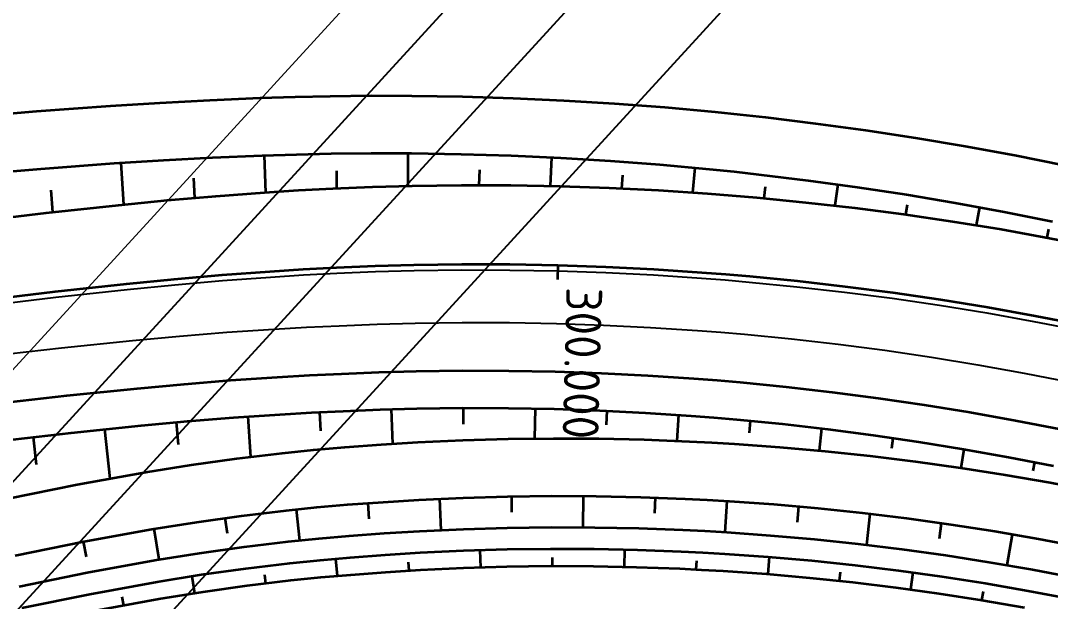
# Model space of a CAD drawing. Header units: metres. Extents: x 134219 to 139178, y 438661 to 444352.
# Drawn here: x 138514.3 to 138586, y 439096.6 to 439137 of the extents above; entities that cross this region are included whole.
import ezdxf

# ---------------------------------------------------------------- set-up
doc = ezdxf.new("R2010")
doc.units = ezdxf.units.M
doc.linetypes.add('13strp', pattern=[4, 1, -3])
for name, color, linetype, lineweight in [('Utd-ondergr-nw', 8, '13strp', 35), ('X-XX-AL-AANPIJLING-G', 7, 'Continuous', 18), ('X-XX-AL-AANPIJLING-S', 7, 'Continuous', 25)]:
    doc.layers.add(name, color=color, linetype=linetype, lineweight=lineweight)
doc.layers.add('Utd-weg-nw', color=8, linetype='Continuous')
doc.styles.add('alm a2ee v011$0$rtw_iso', font='NLCS-ISO.ttf')
doc.styles.add('ISO18', font='NLCS-ISO.ttf')
doc.dimstyles.new('UTD', dxfattribs={"dimtxt": 1.8, "dimasz": 1.8, "dimexe": 0, "dimexo": 0, "dimgap": 0.5, "dimtad": 1, "dimdec": 1, "dimzin": 1, "dimdsep": 46, "dimtxsty": 'ISO18', "dimcen": 2.5, "dimclrd": 256, "dimclre": 256, "dimclrt": 1, "dimadec": 0, "dimazin": 0, "dimtfac": 1, "dimtdec": 1, "dimtmove": 0, "dimatfit": 3, "dimfxl": 0, "dimlwd": -1, "dimlwe": -1, "dimarcsym": 0})

msp = doc.modelspace()

# ---------------------------------------------------------------- linework, layer by layer
at = {"layer": 'Utd-ondergr-nw', "color": 7, "linetype": 'Continuous'}
msp.add_line((138551.736, 439119.967), (138551.71, 439118.967), dxfattribs=at)
msp.add_line((138551.736, 439119.967), (138551.71, 439118.967), dxfattribs=at)
at = {"layer": 'Utd-ondergr-nw', "linetype": 'Continuous', "flags": 128}
for points in [[(138510.356, 439130.243), (138515.452, 439130.666), (138520.593, 439131.045), (138524.046, 439131.264), (138527.52, 439131.451), (138531.013, 439131.598), (138533.444, 439131.674), (138535.885, 439131.727), (138538.732, 439131.756), (138541.579, 439131.751), (138545.104, 439131.697), (138548.626, 439131.589), (138552.145, 439131.428), (138555.659, 439131.215), (138559.168, 439130.948), (138562.671, 439130.628), (138564.415, 439130.449), (138566.168, 439130.256), (138569.657, 439129.831), (138573.138, 439129.353), (138576.61, 439128.823), (138580.072, 439128.241), (138583.525, 439127.607), (138586.966, 439126.921)], [(138510.698, 439126.258), (138515.764, 439126.678), (138520.863, 439127.054), (138524.28, 439127.271), (138527.711, 439127.455), (138531.156, 439127.6), (138533.55, 439127.675), (138535.951, 439127.727), (138538.749, 439127.757), (138541.547, 439127.752), (138545.012, 439127.698), (138548.474, 439127.592), (138551.932, 439127.434), (138555.386, 439127.224), (138558.835, 439126.962), (138562.278, 439126.647), (138563.991, 439126.471), (138565.714, 439126.281), (138569.143, 439125.864), (138572.564, 439125.394), (138575.977, 439124.874), (138579.38, 439124.301), (138582.772, 439123.678), (138586.154, 439123.004)], [(138531.302, 439127.605), (138531.393, 439125.031)], [(138541.3, 439127.752), (138541.284, 439125.48)], [(138521.316, 439127.083), (138521.509, 439124.184)], [(138551.295, 439127.463), (138551.195, 439125.477)], [(138536.318, 439126.521), (138536.336, 439125.311)], [(138546.268, 439126.596), (138546.238, 439125.533)], [(138556.218, 439126.231), (138556.151, 439125.306)], [(138561.268, 439126.74), (138561.105, 439125.02)], [(138511.101, 439123.001), (138516.118, 439123.601), (138521.161, 439124.15), (138524.538, 439124.48), (138527.928, 439124.774), (138531.33, 439125.027), (138533.695, 439125.175), (138536.065, 439125.3), (138538.83, 439125.412), (138541.595, 439125.489), (138545.024, 439125.535), (138548.452, 439125.527), (138551.88, 439125.465), (138555.307, 439125.348), (138558.731, 439125.176), (138562.152, 439124.951), (138563.856, 439124.818), (138565.569, 439124.671), (138568.981, 439124.337), (138572.388, 439123.949), (138575.788, 439123.506), (138579.18, 439123.01), (138582.564, 439122.46), (138585.939, 439121.857), (138589.304, 439121.199)], [(138526.379, 439126.013), (138526.451, 439124.646)], [(138566.147, 439125.42), (138566.054, 439124.623)], [(138571.199, 439125.582), (138570.995, 439124.107)], [(138516.448, 439125.185), (138516.567, 439123.65)], [(138576.035, 439124.166), (138575.926, 439123.486)], [(138581.071, 439123.991), (138580.841, 439122.74)], [(138585.861, 439122.465), (138585.742, 439121.892)], [(138511.776, 439117.543), (138516.745, 439118.137), (138521.722, 439118.679), (138525.044, 439119.003), (138528.371, 439119.292), (138531.701, 439119.539), (138534.012, 439119.684), (138536.324, 439119.806), (138539.018, 439119.915), (138541.713, 439119.99), (138545.054, 439120.036), (138548.396, 439120.028), (138551.736, 439119.967), (138555.076, 439119.853), (138558.413, 439119.686), (138561.747, 439119.466), (138563.407, 439119.336), (138565.077, 439119.193), (138568.402, 439118.867), (138571.722, 439118.489), (138575.035, 439118.058), (138578.341, 439117.575), (138581.639, 439117.039), (138584.928, 439116.45), (138588.207, 439115.81)], [(138512.667, 439110.338), (138517.576, 439110.896), (138522.468, 439111.401), (138525.719, 439111.699), (138528.963, 439111.961), (138532.199, 439112.183), (138534.438, 439112.31), (138536.672, 439112.414), (138539.271, 439112.52), (138541.872, 439112.592), (138545.096, 439112.636), (138548.319, 439112.628), (138551.543, 439112.569), (138554.764, 439112.459), (138557.984, 439112.298), (138561.201, 439112.086), (138562.803, 439111.961), (138564.414, 439111.823), (138567.622, 439111.509), (138570.825, 439111.144), (138574.022, 439110.728), (138577.212, 439110.261), (138580.394, 439109.744), (138583.568, 439109.176), (138586.732, 439108.559)], [(138512.986, 439107.758), (138517.873, 439108.313), (138522.733, 439108.814), (138525.958, 439109.11), (138529.172, 439109.369), (138532.375, 439109.588), (138534.588, 439109.714), (138536.794, 439109.817), (138539.36, 439109.921), (138541.928, 439109.993), (138545.11, 439110.036), (138548.292, 439110.028), (138551.474, 439109.97), (138554.655, 439109.862), (138557.834, 439109.702), (138561.009, 439109.493), (138562.591, 439109.37), (138564.181, 439109.233), (138567.348, 439108.923), (138570.511, 439108.563), (138573.666, 439108.152), (138576.815, 439107.692), (138579.957, 439107.181), (138583.09, 439106.621), (138586.213, 439106.011)], [(138535.231, 439108.456), (138535.169, 439109.741)], [(138540.237, 439107.544), (138540.164, 439109.944)], [(138545.169, 439108.915), (138545.163, 439110.036)], [(138550.122, 439107.904), (138550.163, 439109.994)], [(138555.117, 439108.865), (138555.16, 439109.836)], [(138525.331, 439107.502), (138525.194, 439109.04)], [(138530.376, 439106.645), (138530.178, 439109.438)], [(138560.026, 439107.748), (138560.152, 439109.55)], [(138565.056, 439108.307), (138565.135, 439109.14)], [(138520.571, 439105.134), (138520.218, 439108.555)], [(138569.922, 439107.072), (138570.106, 439108.609)], [(138513.482, 439103.75), (138518.285, 439104.722), (138523.064, 439105.583), (138526.238, 439106.087), (138529.402, 439106.529), (138532.557, 439106.905), (138534.737, 439107.124), (138536.912, 439107.308), (138539.444, 439107.496), (138541.978, 439107.649), (138545.122, 439107.792), (138548.27, 439107.882), (138551.421, 439107.92), (138554.573, 439107.904), (138557.725, 439107.836), (138560.878, 439107.716), (138562.449, 439107.636), (138564.029, 439107.542), (138567.178, 439107.316), (138570.324, 439107.036), (138573.466, 439106.705), (138576.604, 439106.32), (138579.735, 439105.883), (138582.86, 439105.394), (138585.977, 439104.852), (138589.086, 439104.258)], [(138515.465, 439106.105), (138515.247, 439108.015)], [(138574.959, 439107.241), (138575.062, 439107.948)], [(138579.78, 439105.876), (138580.001, 439107.173)], [(138584.801, 439105.67), (138584.918, 439106.264)], [(138513.973, 439099.78), (138518.741, 439100.749), (138523.472, 439101.604), (138526.606, 439102.104), (138529.724, 439102.542), (138532.827, 439102.914), (138534.968, 439103.131), (138537.101, 439103.313), (138539.581, 439103.498), (138542.064, 439103.65), (138545.145, 439103.792), (138548.229, 439103.882), (138551.316, 439103.921), (138554.405, 439103.908), (138557.494, 439103.843), (138560.583, 439103.726), (138562.122, 439103.649), (138563.671, 439103.558), (138566.757, 439103.338), (138569.84, 439103.066), (138572.919, 439102.742), (138575.993, 439102.367), (138579.062, 439101.94), (138582.125, 439101.462), (138585.179, 439100.932), (138588.226, 439100.351)], [(138548.538, 439102.8), (138548.517, 439103.886)], [(138553.5, 439101.739), (138553.517, 439103.912)], [(138538.609, 439102.336), (138538.529, 439103.419)], [(138543.621, 439101.547), (138543.52, 439103.717)], [(138558.477, 439102.719), (138558.515, 439103.804)], [(138563.375, 439101.399), (138563.509, 439103.567)], [(138568.398, 439102.102), (138568.494, 439103.185)], [(138533.773, 439100.827), (138533.548, 439102.987)], [(138573.216, 439100.516), (138573.468, 439102.675)], [(138514.24, 439097.622), (138518.989, 439098.589), (138523.693, 439099.442), (138526.806, 439099.939), (138529.899, 439100.375), (138532.974, 439100.745), (138535.093, 439100.961), (138537.203, 439101.141), (138539.655, 439101.325), (138542.11, 439101.477), (138545.157, 439101.618), (138548.207, 439101.709), (138551.259, 439101.748), (138554.313, 439101.736), (138557.368, 439101.673), (138560.423, 439101.558), (138561.945, 439101.482), (138563.476, 439101.393), (138566.528, 439101.176), (138569.577, 439100.908), (138572.621, 439100.589), (138575.662, 439100.218), (138578.697, 439099.797), (138581.725, 439099.325), (138584.746, 439098.802), (138587.759, 439098.228)], [(138528.734, 439101.307), (138528.586, 439102.382)], [(138578.271, 439100.953), (138578.426, 439102.029)], [(138524, 439099.491), (138523.643, 439101.631)], [(138582.996, 439099.105), (138583.364, 439101.247)], [(138518.926, 439099.68), (138518.722, 439100.745)], [(138514.424, 439096.134), (138519.16, 439097.099), (138523.846, 439097.949), (138526.944, 439098.446), (138530.02, 439098.88), (138533.075, 439099.249), (138535.18, 439099.463), (138537.273, 439099.643), (138539.706, 439099.826), (138542.143, 439099.977), (138545.165, 439100.118), (138548.191, 439100.209), (138551.22, 439100.248), (138554.25, 439100.237), (138557.281, 439100.175), (138560.312, 439100.063), (138561.822, 439099.987), (138563.342, 439099.899), (138566.37, 439099.684), (138569.395, 439099.419), (138572.416, 439099.103), (138575.433, 439098.736), (138578.444, 439098.319), (138581.449, 439097.85), (138584.447, 439097.332), (138587.436, 439096.763)], [(138546.306, 439100.152), (138546.344, 439098.954)], [(138551.341, 439099.648), (138551.343, 439099.049)], [(138556.371, 439100.194), (138556.342, 439098.996)], [(138566.423, 439099.68), (138566.328, 439098.484)], [(138519.297, 439095.907), (138523.969, 439096.756), (138527.054, 439097.251), (138530.117, 439097.685), (138533.156, 439098.052), (138535.249, 439098.266), (138537.33, 439098.445), (138539.747, 439098.628), (138542.168, 439098.778), (138545.172, 439098.919), (138548.179, 439099.009), (138551.188, 439099.049), (138554.2, 439099.039), (138557.212, 439098.978), (138560.224, 439098.866), (138561.724, 439098.792), (138563.234, 439098.704), (138566.243, 439098.492), (138569.25, 439098.228), (138572.252, 439097.915), (138575.25, 439097.551), (138578.242, 439097.136), (138581.229, 439096.672), (138584.207, 439096.157)], [(138536.261, 439099.556), (138536.363, 439098.362)], [(138541.314, 439099.325), (138541.35, 439098.727)], [(138561.37, 439099.41), (138561.339, 439098.811)], [(138526.256, 439098.335), (138526.439, 439097.153)], [(138531.318, 439098.433), (138531.391, 439097.839)], [(138571.37, 439098.61), (138571.306, 439098.014)], [(138576.43, 439098.598), (138576.269, 439097.41)], [(138521.404, 439096.898), (138521.511, 439096.309)], [(138581.311, 439097.265), (138581.214, 439096.674)]]:
    msp.add_lwpolyline(points, dxfattribs=at)
at = {"layer": 'Utd-weg-nw', "linetype": 'Continuous', "flags": 128}
for points in [[(138511.825, 439117.146), (138516.791, 439117.739), (138521.762, 439118.281), (138525.081, 439118.605), (138528.403, 439118.893), (138531.728, 439119.14), (138534.035, 439119.285), (138536.343, 439119.406), (138539.032, 439119.516), (138541.722, 439119.59), (138545.057, 439119.636), (138548.391, 439119.628), (138551.726, 439119.567), (138555.059, 439119.453), (138558.389, 439119.286), (138561.717, 439119.067), (138563.374, 439118.938), (138565.041, 439118.795), (138568.36, 439118.47), (138571.673, 439118.092), (138574.98, 439117.662), (138578.28, 439117.179), (138581.572, 439116.644), (138584.855, 439116.057), (138588.128, 439115.418)], [(138512.256, 439113.663), (138517.194, 439114.225), (138522.126, 439114.733), (138525.411, 439115.034), (138528.693, 439115.3), (138531.973, 439115.525), (138534.245, 439115.654), (138536.514, 439115.76), (138539.157, 439115.868), (138541.8, 439115.941), (138545.077, 439115.986), (138548.354, 439115.978), (138551.63, 439115.918), (138554.905, 439115.806), (138558.178, 439115.643), (138561.448, 439115.427), (138563.076, 439115.3), (138564.714, 439115.159), (138567.975, 439114.84), (138571.231, 439114.469), (138574.481, 439114.046), (138577.723, 439113.572), (138580.958, 439113.046), (138584.183, 439112.469), (138587.4, 439111.841)]]:
    msp.add_lwpolyline(points, dxfattribs=at)
at = {"layer": 'X-XX-AL-AANPIJLING-S'}
for p, q in [((138571.291, 439167.625), (138453.794, 439039.409)), ((138583.406, 439159.764), (138504.772, 439073.956))]:
    msp.add_line(p, q, dxfattribs=at)
msp.add_lwpolyline([(138586.5, 439179.298), (138588.65, 439177.327), (138482.277, 439061.25)], dxfattribs=at)

# ---------------------------------------------------------------- texts
at = {"layer": 'Utd-ondergr-nw', "color": 7, "style": 'alm a2ee v011$0$rtw_iso'}
msp.add_text('300.000', height=2.5, rotation=268.50015, dxfattribs=at).set_placement((138552.322, 439118.451))

# ---------------------------------------------------------------- leaders
at = {"layer": 'X-XX-AL-AANPIJLING-G'}
msp.add_leader([(138555.288, 439157.97), (138443.838, 439036.352)], dimstyle='UTD', override={"dimasz": 3.5, "dimfxl": 0}, dxfattribs=at)

doc.saveas('drawing.dxf')
